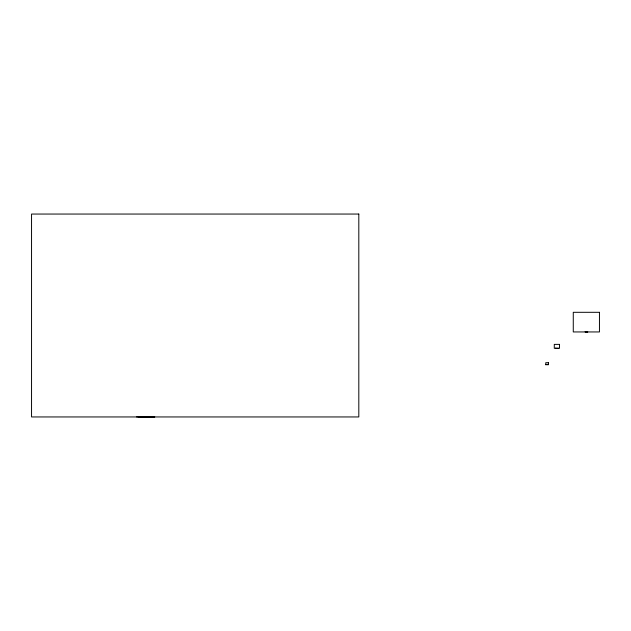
<?xml version="1.0" encoding="UTF-8"?>
<svg xmlns="http://www.w3.org/2000/svg" width="631" height="631" viewBox="0 0 631 631"><rect width="100%" height="100%" fill="white"/><g stroke="black" fill="none" stroke-linecap="round" stroke-linejoin="round"><path stroke-width="0.95" d="M548.023 364.6L548.41 364.529M558.23 348.273L557.607 348.28L558.23 348.28M548.355 364.584L547.74 364.671M555.58 348.336L556.116 348.233M545.76 364.6L546.336 364.592M585.781 331.803L585.055 331.843L585.6 331.867M587.682 331.914L587.019 331.945M586.152 331.922L586.649 331.953M586.136 331.827L586.664 331.732M546.257 364.497L545.76 364.694M587.272 331.882L587.682 331.922M556.187 348.138L555.603 348.194M136.58 416.902L154.8 416.933L138.37 416.894M358.81 214.051L31.55 214.051L31.55 416.949L358.81 416.949L358.81 214.051M599.45 312.306L573.271 312.306L573.271 331.945L599.45 331.945L599.45 312.306M559.523 344.376L554.286 344.376L554.286 348.304L559.523 348.304L559.523 344.376M548.394 362.707L545.776 362.707L545.776 364.671L548.394 364.671L548.394 362.707"/></g></svg>
